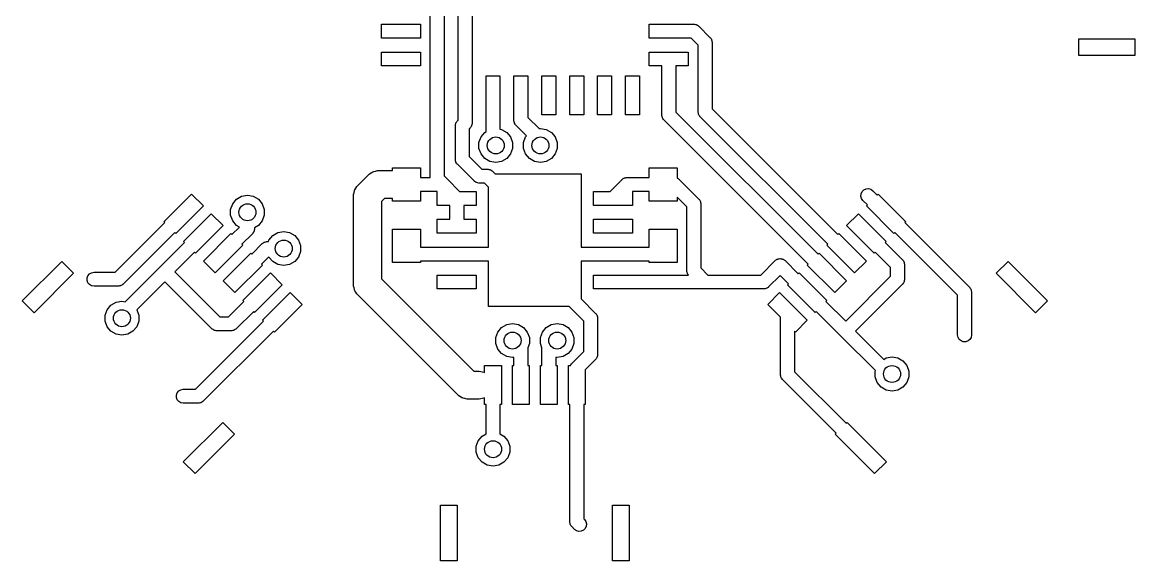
# Model space of a CAD drawing. Extents: x 80.2 to 131.1, y -111.7 to -88.6.
# Drawn here: x 90.81 to 110.75, y -110.75 to -101.09 of the extents above; entities that cross this region are included whole.
import ezdxf

# ---------------------------------------------------------------- set-up
doc = ezdxf.new("R2010")
doc.units = 0
doc.header["$MEASUREMENT"] = 0
doc.layers.add('BLACK', color=7, linetype='CONTINUOUS')

msp = doc.modelspace()

# ---------------------------------------------------------------- linework, layer by layer
at = {"layer": 'Black'}
for p, q in [((98.125, -102.05), (98.125, -100.05)), ((98.375, -100.102), (98.375, -102.05)), ((98.625, -102.05), (98.625, -100.25)), ((98.875, -100.302), (98.875, -102.05)), ((97.25, -101.375), (97.25, -101.125)), ((97.25, -101.125), (97.95, -101.125)), ((97.95, -101.125), (97.95, -101.375)), ((102.05, -101.125), (102.75, -101.125)), ((102.05, -101.375), (102.05, -101.125)), ((102.75, -101.125), (102.85, -101.125)), ((102.85, -101.125), (102.855, -101.126)), ((102.855, -101.126), (102.861, -101.125)), ((102.861, -101.125), (102.877, -101.13)), ((102.877, -101.13), (102.893, -101.133)), ((102.893, -101.133), (102.898, -101.135)), ((102.898, -101.135), (102.903, -101.137)), ((102.903, -101.137), (102.916, -101.146)), ((102.916, -101.146), (102.93, -101.154)), ((102.93, -101.154), (102.934, -101.158)), ((102.934, -101.158), (102.938, -101.162)), ((102.938, -101.162), (103.138, -101.362)), ((97.95, -101.375), (97.25, -101.375)), ((102.4, -101.375), (102.05, -101.375)), ((102.75, -101.375), (102.4, -101.375)), ((102.798, -101.375), (102.75, -101.375)), ((102.925, -101.502), (102.798, -101.375)), ((103.138, -101.362), (103.142, -101.366)), ((103.142, -101.366), (103.146, -101.37)), ((103.146, -101.37), (103.154, -101.384)), ((103.154, -101.384), (103.163, -101.397)), ((103.163, -101.397), (103.165, -101.402)), ((103.165, -101.402), (103.167, -101.407)), ((103.167, -101.407), (103.17, -101.423)), ((103.17, -101.423), (103.175, -101.439)), ((103.175, -101.439), (103.174, -101.445)), ((103.174, -101.445), (103.175, -101.45)), ((103.175, -101.45), (103.175, -102.645)), ((109.75, -101.69), (109.75, -101.39)), ((109.75, -101.39), (110.75, -101.39)), ((110.75, -101.39), (110.75, -101.69)), ((97.25, -101.875), (97.25, -101.625)), ((97.25, -101.625), (97.95, -101.625)), ((97.95, -101.625), (97.95, -101.875)), ((102.05, -101.875), (102.05, -101.625)), ((102.05, -101.625), (102.75, -101.625)), ((102.75, -101.625), (102.75, -101.875)), ((102.925, -102.696), (102.925, -101.502)), ((110.75, -101.69), (109.75, -101.69)), ((97.95, -101.875), (97.25, -101.875)), ((98.125, -102.4), (98.125, -102.05)), ((98.375, -102.05), (98.375, -102.75)), ((98.625, -102.4), (98.625, -102.05)), ((98.875, -102.05), (98.875, -102.75)), ((99.125, -102.4), (99.125, -102.05)), ((99.125, -102.05), (99.375, -102.05)), ((99.375, -102.05), (99.375, -102.75)), ((99.625, -102.4), (99.625, -102.05)), ((99.625, -102.05), (99.875, -102.05)), ((99.875, -102.05), (99.875, -102.75)), ((100.125, -102.75), (100.125, -102.05)), ((100.125, -102.05), (100.375, -102.05)), ((100.375, -102.05), (100.375, -102.75)), ((100.625, -102.75), (100.625, -102.05)), ((100.625, -102.05), (100.875, -102.05)), ((100.875, -102.05), (100.875, -102.75)), ((101.125, -102.75), (101.125, -102.05)), ((101.125, -102.05), (101.375, -102.05)), ((101.375, -102.05), (101.375, -102.75)), ((101.625, -102.75), (101.625, -102.05)), ((101.625, -102.05), (101.875, -102.05)), ((101.875, -102.05), (101.875, -102.75)), ((102.275, -101.875), (102.05, -101.875)), ((102.275, -102.754), (102.275, -101.875)), ((102.75, -101.875), (102.525, -101.875)), ((102.525, -101.875), (102.525, -102.702)), ((98.125, -103.875), (98.125, -102.4)), ((98.625, -102.848), (98.625, -102.4)), ((99.125, -103.053), (99.125, -102.4)), ((99.625, -102.85), (99.625, -102.4)), ((103.175, -102.645), (105.428, -104.897)), ((98.375, -102.75), (98.375, -103.848)), ((98.6042, -102.87), (98.6085, -102.866)), ((98.6085, -102.866), (98.6116, -102.862)), ((98.6116, -102.862), (98.625, -102.848)), ((98.875, -102.75), (98.875, -102.9)), ((99.375, -102.75), (99.375, -103.007)), ((99.626, -102.855), (99.625, -102.85)), ((99.6255, -102.861), (99.626, -102.855)), ((99.6297, -102.877), (99.6255, -102.861)), ((99.875, -102.75), (99.875, -102.798)), ((99.875, -102.798), (100.075, -102.998)), ((100.375, -102.75), (100.125, -102.75)), ((100.875, -102.75), (100.625, -102.75)), ((101.375, -102.75), (101.125, -102.75)), ((101.875, -102.75), (101.625, -102.75)), ((102.276, -102.759), (102.275, -102.754)), ((102.275, -102.764), (102.276, -102.759)), ((102.28, -102.78), (102.275, -102.764)), ((102.283, -102.796), (102.28, -102.78)), ((102.285, -102.801), (102.283, -102.796)), ((102.287, -102.806), (102.285, -102.801)), ((102.296, -102.82), (102.287, -102.806)), ((102.304, -102.834), (102.296, -102.82)), ((102.308, -102.837), (102.304, -102.834)), ((102.312, -102.842), (102.308, -102.837)), ((104.897, -105.428), (102.312, -102.842)), ((102.525, -102.702), (105.074, -105.251)), ((102.926, -102.702), (102.925, -102.696)), ((102.925, -102.707), (102.926, -102.702)), ((102.93, -102.723), (102.925, -102.707)), ((102.933, -102.739), (102.93, -102.723)), ((102.935, -102.744), (102.933, -102.739)), ((102.937, -102.749), (102.935, -102.744)), ((102.946, -102.763), (102.937, -102.749)), ((102.954, -102.777), (102.946, -102.763)), ((102.958, -102.78), (102.954, -102.777)), ((102.962, -102.785), (102.958, -102.78)), ((105.251, -105.074), (102.962, -102.785)), ((98.575, -102.95), (98.576, -102.945)), ((98.575, -103.55), (98.575, -102.95)), ((98.5755, -102.939), (98.5797, -102.923)), ((98.576, -102.945), (98.5755, -102.939)), ((98.5797, -102.923), (98.5825, -102.907)), ((98.5825, -102.907), (98.5853, -102.902)), ((98.5853, -102.902), (98.5867, -102.897)), ((98.5867, -102.897), (98.5961, -102.884)), ((98.5961, -102.884), (98.6042, -102.87)), ((98.8384, -102.988), (98.825, -103.002)), ((98.825, -103.002), (98.825, -103.498)), ((98.8415, -102.984), (98.8384, -102.988)), ((98.8458, -102.98), (98.8415, -102.984)), ((98.8539, -102.966), (98.8458, -102.98)), ((98.8633, -102.953), (98.8539, -102.966)), ((98.8647, -102.948), (98.8633, -102.953)), ((98.8675, -102.943), (98.8647, -102.948)), ((98.8703, -102.927), (98.8675, -102.943)), ((98.8745, -102.911), (98.8703, -102.927)), ((98.875, -102.9), (98.874, -102.905)), ((98.874, -102.905), (98.8745, -102.911)), ((99.035, -103.147), (99.1033, -103.066)), ((99.1033, -103.066), (99.125, -103.053)), ((99.375, -103.007), (99.4046, -103.012)), ((99.4046, -103.012), (99.4967, -103.066)), ((99.4967, -103.066), (99.565, -103.147)), ((99.6325, -102.893), (99.6297, -102.877)), ((99.6353, -102.898), (99.6325, -102.893)), ((99.6367, -102.903), (99.6353, -102.898)), ((99.6461, -102.916), (99.6367, -102.903)), ((99.6542, -102.93), (99.6461, -102.916)), ((99.6585, -102.934), (99.6542, -102.93)), ((99.6616, -102.938), (99.6585, -102.934)), ((99.8511, -103.128), (99.6616, -102.938)), ((100.075, -102.998), (100.1, -102.994)), ((100.1, -102.994), (100.205, -103.012)), ((100.205, -103.012), (100.297, -103.066)), ((100.297, -103.066), (100.365, -103.147)), ((98.9987, -103.247), (99.035, -103.147)), ((98.9987, -103.353), (98.9987, -103.247)), ((99.565, -103.147), (99.6013, -103.247)), ((99.6013, -103.247), (99.6013, -103.353)), ((99.7987, -103.247), (99.835, -103.147)), ((99.7987, -103.353), (99.7987, -103.247)), ((99.835, -103.147), (99.8511, -103.128)), ((100.365, -103.147), (100.401, -103.247)), ((100.401, -103.247), (100.401, -103.353)), ((99.035, -103.453), (98.9987, -103.353)), ((99.1033, -103.534), (99.035, -103.453)), ((99.565, -103.453), (99.4967, -103.534)), ((99.6013, -103.353), (99.565, -103.453)), ((99.835, -103.453), (99.7987, -103.353)), ((99.9033, -103.534), (99.835, -103.453)), ((100.365, -103.453), (100.297, -103.534)), ((100.401, -103.353), (100.365, -103.453)), ((98.576, -103.555), (98.575, -103.55)), ((98.5755, -103.561), (98.576, -103.555)), ((98.5797, -103.577), (98.5755, -103.561)), ((98.5825, -103.593), (98.5797, -103.577)), ((98.5853, -103.598), (98.5825, -103.593)), ((98.5867, -103.603), (98.5853, -103.598)), ((98.5961, -103.616), (98.5867, -103.603)), ((98.6042, -103.63), (98.5961, -103.616)), ((98.6085, -103.634), (98.6042, -103.63)), ((98.6116, -103.638), (98.6085, -103.634)), ((98.9116, -103.938), (98.6116, -103.638)), ((98.825, -103.498), (99.0518, -103.725)), ((99.1954, -103.588), (99.1033, -103.534)), ((99.3, -103.606), (99.1954, -103.588)), ((99.4046, -103.588), (99.3, -103.606)), ((99.4967, -103.534), (99.4046, -103.588)), ((99.9954, -103.588), (99.9033, -103.534)), ((100.1, -103.606), (99.9954, -103.588)), ((100.205, -103.588), (100.1, -103.606)), ((100.297, -103.534), (100.205, -103.588)), ((96.8232, -104.023), (97.0232, -103.823)), ((97.0232, -103.823), (97.0322, -103.817)), ((97.0322, -103.817), (97.0393, -103.808)), ((97.0393, -103.808), (97.0676, -103.792)), ((97.0676, -103.792), (97.0943, -103.773)), ((97.0943, -103.773), (97.105, -103.771)), ((97.105, -103.771), (97.1145, -103.765)), ((97.1145, -103.765), (97.1467, -103.759)), ((97.1467, -103.759), (97.1782, -103.751)), ((97.1782, -103.751), (97.1892, -103.752)), ((97.1892, -103.752), (97.2, -103.75)), ((97.2, -103.75), (97.45, -103.75)), ((97.45, -103.75), (97.45, -103.7)), ((97.45, -103.7), (97.95, -103.7)), ((97.95, -103.7), (97.95, -103.875)), ((98.375, -103.848), (98.4384, -103.912)), ((99.0518, -103.725), (99.15, -103.725)), ((99.15, -103.725), (99.1554, -103.726)), ((99.1554, -103.726), (99.1609, -103.725)), ((99.1609, -103.725), (99.1767, -103.73)), ((99.1767, -103.73), (99.1928, -103.733)), ((99.1928, -103.733), (99.1975, -103.735)), ((99.1975, -103.735), (99.2028, -103.737)), ((99.2028, -103.737), (99.2162, -103.746)), ((99.2162, -103.746), (99.2303, -103.754)), ((99.2303, -103.754), (99.2339, -103.758)), ((99.2339, -103.758), (99.2384, -103.762)), ((99.2384, -103.762), (99.2868, -103.81)), ((99.2868, -103.81), (100, -103.81)), ((100, -103.81), (100.83, -103.81)), ((100.83, -103.81), (100.83, -105)), ((102.05, -103.875), (102.05, -103.7)), ((102.05, -103.7), (102.55, -103.7)), ((102.55, -103.7), (102.55, -103.886)), ((96.7922, -104.068), (96.8085, -104.039)), ((96.8085, -104.039), (96.8169, -104.032)), ((96.8169, -104.032), (96.8232, -104.023)), ((97.95, -103.875), (98.125, -103.875)), ((98.4384, -103.912), (98.4384, -103.912)), ((98.4384, -103.912), (98.6518, -104.125)), ((98.9161, -103.942), (98.9116, -103.938)), ((98.9197, -103.946), (98.9161, -103.942)), ((98.9338, -103.954), (98.9197, -103.946)), ((98.9472, -103.963), (98.9338, -103.954)), ((98.9525, -103.965), (98.9472, -103.963)), ((98.9572, -103.967), (98.9525, -103.965)), ((98.9733, -103.97), (98.9572, -103.967)), ((98.9891, -103.975), (98.9733, -103.97)), ((98.9946, -103.974), (98.9891, -103.975)), ((99, -103.975), (98.9946, -103.974)), ((99.0982, -103.975), (99, -103.975)), ((99.17, -104.047), (99.0982, -103.975)), ((99.17, -105), (99.17, -104.047)), ((101.348, -104.125), (101.562, -103.912)), ((101.562, -103.912), (101.566, -103.908)), ((101.566, -103.908), (101.57, -103.904)), ((101.57, -103.904), (101.584, -103.896)), ((101.584, -103.896), (101.597, -103.887)), ((101.597, -103.887), (101.602, -103.885)), ((101.602, -103.885), (101.607, -103.883)), ((101.607, -103.883), (101.623, -103.88)), ((101.623, -103.88), (101.639, -103.875)), ((101.639, -103.875), (101.645, -103.876)), ((101.645, -103.876), (101.65, -103.875)), ((101.65, -103.875), (102.05, -103.875)), ((102.55, -103.886), (102.553, -103.887)), ((102.553, -103.887), (102.566, -103.896)), ((102.566, -103.896), (102.58, -103.904)), ((102.58, -103.904), (102.584, -103.908)), ((102.584, -103.908), (102.588, -103.912)), ((102.588, -103.912), (102.938, -104.262)), ((93.3525, -104.668), (93.8475, -104.173)), ((93.8475, -104.173), (94.0596, -104.385)), ((94.6533, -104.266), (94.7454, -104.212)), ((94.7454, -104.212), (94.85, -104.194)), ((94.85, -104.194), (94.9546, -104.212)), ((94.9546, -104.212), (95.0467, -104.266)), ((96.75, -104.2), (96.7519, -104.189)), ((96.75, -105.8), (96.75, -104.2)), ((96.751, -104.178), (96.7594, -104.147)), ((96.7519, -104.189), (96.751, -104.178)), ((96.7594, -104.147), (96.7651, -104.114)), ((96.7651, -104.114), (96.7706, -104.105)), ((96.7706, -104.105), (96.7734, -104.094)), ((96.7734, -104.094), (96.7922, -104.068)), ((97.3036, -104.25), (97.25, -104.304)), ((97.45, -104.25), (97.3036, -104.25)), ((97.45, -104.3), (97.45, -104.25)), ((98.25, -104.125), (97.95, -104.125)), ((97.95, -104.125), (97.95, -104.3)), ((98.25, -104.375), (98.25, -104.125)), ((98.6518, -104.125), (98.95, -104.125)), ((98.95, -104.125), (98.95, -104.375)), ((101.05, -104.375), (101.05, -104.125)), ((101.05, -104.125), (101.348, -104.125)), ((102.05, -104.125), (101.75, -104.125)), ((101.75, -104.125), (101.75, -104.375)), ((102.05, -104.3), (102.05, -104.125)), ((102.725, -104.402), (102.55, -104.227)), ((102.55, -104.227), (102.55, -104.3)), ((102.938, -104.262), (102.942, -104.266)), ((105.843, -104.211), (105.847, -104.168)), ((105.854, -104.253), (105.843, -104.211)), ((105.847, -104.168), (105.865, -104.128)), ((105.879, -104.288), (105.854, -104.253)), ((105.865, -104.128), (105.896, -104.098)), ((105.896, -104.098), (105.935, -104.079)), ((105.935, -104.079), (105.979, -104.075)), ((105.979, -104.075), (106.021, -104.087)), ((106.021, -104.087), (106.056, -104.112)), ((106.056, -104.112), (106.135, -104.19)), ((106.135, -104.19), (106.153, -104.173)), ((106.153, -104.173), (106.647, -104.668)), ((94.0596, -104.385), (93.5646, -104.88)), ((94.5487, -104.447), (94.585, -104.347)), ((94.5487, -104.553), (94.5487, -104.447)), ((94.585, -104.347), (94.6533, -104.266)), ((95.0467, -104.266), (95.115, -104.347)), ((95.115, -104.347), (95.1513, -104.447)), ((95.1513, -104.447), (95.1513, -104.553)), ((97.25, -104.304), (97.25, -105.696)), ((97.95, -104.3), (97.45, -104.3)), ((98.475, -104.375), (98.25, -104.375)), ((98.475, -104.625), (98.475, -104.375)), ((98.95, -104.375), (98.725, -104.375)), ((98.725, -104.375), (98.725, -104.625)), ((101.75, -104.375), (101.05, -104.375)), ((102.55, -104.3), (102.05, -104.3)), ((102.725, -105.55), (102.725, -104.402)), ((102.942, -104.266), (102.946, -104.27)), ((102.946, -104.27), (102.954, -104.284)), ((102.954, -104.284), (102.963, -104.297)), ((102.963, -104.297), (102.965, -104.302)), ((102.965, -104.302), (102.967, -104.307)), ((102.967, -104.307), (102.97, -104.323)), ((102.97, -104.323), (102.975, -104.339)), ((102.975, -104.339), (102.974, -104.345)), ((102.974, -104.345), (102.975, -104.35)), ((102.975, -104.35), (102.975, -105.498)), ((105.958, -104.367), (105.879, -104.288)), ((105.94, -104.385), (105.958, -104.367)), ((106.435, -104.88), (105.94, -104.385)), ((93.7061, -105.021), (94.201, -104.526)), ((94.201, -104.526), (94.4132, -104.738)), ((94.585, -104.653), (94.5487, -104.553)), ((94.6533, -104.734), (94.585, -104.653)), ((95.115, -104.653), (95.0467, -104.734)), ((95.1513, -104.553), (95.115, -104.653)), ((98.25, -104.875), (98.25, -104.625)), ((98.25, -104.625), (98.475, -104.625)), ((98.725, -104.625), (98.95, -104.625)), ((98.95, -104.625), (98.95, -104.875)), ((101.05, -104.875), (101.05, -104.625)), ((101.05, -104.625), (101.75, -104.625)), ((101.75, -104.625), (101.75, -104.875)), ((105.587, -104.738), (105.799, -104.526)), ((105.799, -104.526), (106.294, -105.021)), ((92.4805, -105.575), (93.3702, -104.685)), ((93.547, -104.862), (92.6206, -105.788)), ((93.3702, -104.685), (93.3525, -104.668)), ((93.5646, -104.88), (93.547, -104.862)), ((94.4132, -104.738), (93.9182, -105.233)), ((94.5723, -104.897), (94.7053, -104.764)), ((94.7053, -104.764), (94.6533, -104.734)), ((94.9539, -104.863), (94.9458, -104.877)), ((94.9633, -104.849), (94.9539, -104.863)), ((94.9647, -104.844), (94.9633, -104.849)), ((94.9675, -104.839), (94.9647, -104.844)), ((94.9703, -104.823), (94.9675, -104.839)), ((94.9745, -104.807), (94.9703, -104.823)), ((94.975, -104.796), (94.974, -104.802)), ((94.974, -104.802), (94.9745, -104.807)), ((95.0467, -104.734), (94.975, -104.776)), ((94.975, -104.776), (94.975, -104.796)), ((95.3033, -104.916), (95.3954, -104.862)), ((95.3954, -104.862), (95.5, -104.844)), ((95.5, -104.844), (95.6046, -104.862)), ((95.6046, -104.862), (95.6967, -104.916)), ((97.45, -105.4), (97.45, -104.8)), ((97.45, -104.8), (97.95, -104.8)), ((97.95, -104.8), (97.95, -105.125)), ((102.05, -105.125), (102.05, -104.8)), ((102.05, -104.8), (102.55, -104.8)), ((102.55, -104.8), (102.55, -105.4)), ((106.082, -105.233), (105.587, -104.738)), ((106.453, -104.862), (106.435, -104.88)), ((107.575, -105.984), (106.453, -104.862)), ((106.647, -104.668), (106.63, -104.685)), ((106.63, -104.685), (107.788, -105.844)), ((93.2813, -105.481), (93.7237, -105.039)), ((93.7237, -105.039), (93.7061, -105.021)), ((94.0596, -105.375), (94.5546, -104.88)), ((94.5546, -104.88), (94.5723, -104.897)), ((94.9384, -104.885), (94.749, -105.074)), ((94.9258, -105.251), (95.1152, -105.062)), ((94.9415, -104.88), (94.9384, -104.885)), ((94.9458, -104.877), (94.9415, -104.88)), ((95.1152, -105.062), (95.1197, -105.058)), ((95.1197, -105.058), (95.1232, -105.054)), ((95.1232, -105.054), (95.1373, -105.046)), ((95.1373, -105.046), (95.1507, -105.037)), ((95.1507, -105.037), (95.156, -105.035)), ((95.156, -105.035), (95.1608, -105.033)), ((95.1608, -105.033), (95.1769, -105.03)), ((95.1769, -105.03), (95.1927, -105.025)), ((95.1927, -105.025), (95.1981, -105.026)), ((95.1981, -105.026), (95.2036, -105.025)), ((95.2036, -105.025), (95.2248, -105.025)), ((95.2248, -105.025), (95.235, -104.997)), ((95.235, -104.997), (95.3033, -104.916)), ((95.6967, -104.916), (95.765, -104.997)), ((95.765, -104.997), (95.8013, -105.097)), ((98.95, -104.875), (98.25, -104.875)), ((99.17, -105.125), (99.17, -105)), ((100.83, -105), (100.83, -105.125)), ((101.75, -104.875), (101.05, -104.875)), ((105.428, -104.897), (105.445, -104.88)), ((105.445, -104.88), (105.94, -105.375)), ((106.294, -105.021), (106.276, -105.039)), ((106.276, -105.039), (106.588, -105.351)), ((93.9005, -105.216), (93.5464, -105.57)), ((93.9182, -105.233), (93.9005, -105.216)), ((94.7667, -105.092), (94.2718, -105.587)), ((94.4132, -105.728), (94.9081, -105.233)), ((94.749, -105.074), (94.7667, -105.092)), ((94.9081, -105.233), (94.9258, -105.251)), ((95.8013, -105.203), (95.765, -105.303)), ((95.8013, -105.097), (95.8013, -105.203)), ((97.95, -105.125), (98.6, -105.125)), ((98.6, -105.125), (98.95, -105.125)), ((98.95, -105.125), (99.17, -105.125)), ((100.83, -105.125), (101.4, -105.125)), ((101.4, -105.125), (101.75, -105.125)), ((101.75, -105.125), (102.05, -105.125)), ((105.074, -105.251), (105.092, -105.233)), ((105.092, -105.233), (105.587, -105.728)), ((105.233, -105.092), (105.251, -105.074)), ((105.728, -105.587), (105.233, -105.092)), ((106.099, -105.216), (106.082, -105.233)), ((106.375, -105.491), (106.099, -105.216)), ((90.814, -106.089), (91.5211, -105.382)), ((91.5211, -105.382), (91.7332, -105.594)), ((94.2718, -105.587), (94.0596, -105.375)), ((95.1203, -105.445), (94.6253, -105.94)), ((95.233, -105.297), (95.1026, -105.428)), ((95.1026, -105.428), (95.1203, -105.445)), ((95.235, -105.303), (95.233, -105.297)), ((95.3033, -105.384), (95.235, -105.303)), ((95.3954, -105.438), (95.3033, -105.384)), ((95.5, -105.456), (95.3954, -105.438)), ((95.6046, -105.438), (95.5, -105.456)), ((95.6967, -105.384), (95.6046, -105.438)), ((95.765, -105.303), (95.6967, -105.384)), ((97.95, -105.4), (97.45, -105.4)), ((98.25, -105.375), (97.95, -105.375)), ((97.95, -105.375), (97.95, -105.4)), ((98.6, -105.375), (98.25, -105.375)), ((99.17, -105.375), (98.6, -105.375)), ((99.17, -106.19), (99.17, -105.375)), ((101.05, -105.375), (100.83, -105.375)), ((100.83, -105.375), (100.83, -106.053)), ((101.4, -105.375), (101.05, -105.375)), ((101.75, -105.375), (101.4, -105.375)), ((102.05, -105.375), (101.75, -105.375)), ((102.05, -105.4), (102.05, -105.375)), ((102.55, -105.4), (102.05, -105.4)), ((104.048, -105.625), (104.306, -105.367)), ((104.306, -105.367), (104.315, -105.361)), ((104.315, -105.361), (104.323, -105.353)), ((104.323, -105.353), (104.333, -105.348)), ((104.333, -105.348), (104.342, -105.342)), ((104.342, -105.342), (104.352, -105.339)), ((104.352, -105.339), (104.362, -105.335)), ((104.362, -105.335), (104.373, -105.334)), ((104.373, -105.334), (104.384, -105.331)), ((104.384, -105.331), (104.395, -105.332)), ((104.395, -105.332), (104.406, -105.331)), ((104.406, -105.331), (104.416, -105.334)), ((104.416, -105.334), (104.427, -105.335)), ((104.427, -105.335), (104.437, -105.339)), ((104.437, -105.339), (104.447, -105.342)), ((104.447, -105.342), (104.456, -105.348)), ((104.456, -105.348), (104.466, -105.353)), ((104.466, -105.353), (104.474, -105.361)), ((104.474, -105.361), (104.483, -105.367)), ((104.483, -105.367), (104.721, -105.605)), ((104.88, -105.445), (104.897, -105.428)), ((105.375, -105.94), (104.88, -105.445)), ((105.94, -105.375), (105.728, -105.587)), ((106.588, -105.351), (106.592, -105.355)), ((106.592, -105.355), (106.596, -105.359)), ((106.596, -105.359), (106.604, -105.373)), ((106.604, -105.373), (106.613, -105.387)), ((106.613, -105.387), (106.615, -105.392)), ((106.615, -105.392), (106.617, -105.397)), ((106.617, -105.397), (106.62, -105.413)), ((106.62, -105.413), (106.625, -105.428)), ((106.625, -105.428), (106.624, -105.434)), ((106.624, -105.434), (106.625, -105.439)), ((106.625, -105.439), (106.625, -105.7)), ((108.267, -105.594), (108.479, -105.382)), ((108.479, -105.382), (109.186, -106.089)), ((91.7332, -105.594), (91.0261, -106.301)), ((91.9769, -105.678), (91.9917, -105.637)), ((91.9917, -105.637), (92.0197, -105.604)), ((92.0197, -105.604), (92.0572, -105.583)), ((92.0572, -105.583), (92.1, -105.575)), ((92.1, -105.575), (92.4805, -105.575)), ((92.6583, -106.104), (93.2813, -105.481)), ((93.2813, -105.481), (93.2813, -105.481)), ((93.5464, -105.57), (94.3518, -106.375)), ((94.7667, -106.082), (95.2617, -105.587)), ((95.2617, -105.587), (95.4738, -105.799)), ((98.25, -105.875), (98.25, -105.625)), ((98.25, -105.625), (98.95, -105.625)), ((98.95, -105.625), (98.95, -105.875)), ((101.05, -105.875), (101.05, -105.625)), ((101.05, -105.625), (101.75, -105.625)), ((101.75, -105.625), (102.751, -105.625)), ((102.726, -105.555), (102.725, -105.55)), ((102.725, -105.561), (102.726, -105.555)), ((102.73, -105.577), (102.725, -105.561)), ((102.733, -105.593), (102.73, -105.577)), ((102.735, -105.598), (102.733, -105.593)), ((102.737, -105.603), (102.735, -105.598)), ((102.746, -105.616), (102.737, -105.603)), ((102.751, -105.625), (102.746, -105.616)), ((102.975, -105.498), (103.102, -105.625)), ((103.102, -105.625), (104.048, -105.625)), ((104.395, -105.632), (104.188, -105.838)), ((104.544, -105.781), (104.395, -105.632)), ((104.721, -105.605), (104.738, -105.587)), ((104.738, -105.587), (105.233, -106.082)), ((105.57, -106.454), (106.375, -105.648)), ((106.375, -105.648), (106.375, -105.491)), ((108.974, -106.301), (108.267, -105.594)), ((91.9769, -105.722), (91.9769, -105.678)), ((91.9917, -105.762), (91.9769, -105.722)), ((92.0197, -105.796), (91.9917, -105.762)), ((92.0572, -105.817), (92.0197, -105.796)), ((92.1, -105.825), (92.0572, -105.817)), ((92.5322, -105.825), (92.1, -105.825)), ((92.5376, -105.824), (92.5322, -105.825)), ((92.5431, -105.825), (92.5376, -105.824)), ((92.5589, -105.82), (92.5431, -105.825)), ((92.575, -105.817), (92.5589, -105.82)), ((92.5797, -105.815), (92.575, -105.817)), ((92.5851, -105.813), (92.5797, -105.815)), ((92.5984, -105.804), (92.5851, -105.813)), ((92.6126, -105.796), (92.5984, -105.804)), ((92.6161, -105.792), (92.6126, -105.796)), ((92.6206, -105.788), (92.6161, -105.792)), ((93.3697, -105.746), (92.8661, -106.25)), ((94.2116, -106.588), (93.3697, -105.746)), ((94.6253, -105.94), (94.4132, -105.728)), ((95.4738, -105.799), (94.9789, -106.294)), ((96.7519, -105.811), (96.75, -105.8)), ((96.751, -105.822), (96.7519, -105.811)), ((96.7594, -105.853), (96.751, -105.822)), ((96.7651, -105.886), (96.7594, -105.853)), ((97.25, -105.696), (98.9036, -107.35)), ((104.166, -105.854), (104.153, -105.863)), ((104.18, -105.846), (104.166, -105.854)), ((104.184, -105.842), (104.18, -105.846)), ((104.188, -105.838), (104.184, -105.842)), ((104.526, -105.799), (104.544, -105.781)), ((105.021, -106.294), (104.526, -105.799)), ((105.587, -105.728), (105.375, -105.94)), ((106.588, -105.788), (105.746, -106.63)), ((106.592, -105.784), (106.588, -105.788)), ((106.596, -105.78), (106.592, -105.784)), ((106.604, -105.766), (106.596, -105.78)), ((106.613, -105.753), (106.604, -105.766)), ((106.615, -105.748), (106.613, -105.753)), ((106.617, -105.743), (106.615, -105.748)), ((106.62, -105.727), (106.617, -105.743)), ((106.625, -105.711), (106.62, -105.727)), ((106.625, -105.7), (106.624, -105.705)), ((106.624, -105.705), (106.625, -105.711)), ((107.788, -105.844), (107.792, -105.848)), ((107.792, -105.848), (107.796, -105.852)), ((107.796, -105.852), (107.804, -105.866)), ((95.1203, -106.435), (95.6153, -105.94)), ((95.6153, -105.94), (95.8274, -106.153)), ((96.7706, -105.895), (96.7651, -105.886)), ((96.7734, -105.906), (96.7706, -105.895)), ((96.7922, -105.932), (96.7734, -105.906)), ((96.8085, -105.961), (96.7922, -105.932)), ((96.8169, -105.968), (96.8085, -105.961)), ((96.8232, -105.977), (96.8169, -105.968)), ((98.6232, -107.777), (96.8232, -105.977)), ((98.95, -105.875), (98.25, -105.875)), ((100.83, -106.053), (101.088, -106.312)), ((101.4, -105.875), (101.05, -105.875)), ((101.75, -105.875), (101.4, -105.875)), ((103.05, -105.875), (101.75, -105.875)), ((104.1, -105.875), (103.05, -105.875)), ((104.105, -105.874), (104.1, -105.875)), ((104.111, -105.875), (104.105, -105.874)), ((104.127, -105.87), (104.111, -105.875)), ((104.143, -105.867), (104.127, -105.87)), ((104.148, -105.865), (104.143, -105.867)), ((104.153, -105.863), (104.148, -105.865)), ((104.173, -106.153), (104.385, -105.94)), ((104.385, -105.94), (104.88, -106.435)), ((107.575, -106.7), (107.575, -105.984)), ((107.804, -105.866), (107.813, -105.879)), ((107.813, -105.879), (107.815, -105.885)), ((107.815, -105.885), (107.817, -105.889)), ((107.817, -105.889), (107.82, -105.906)), ((107.82, -105.906), (107.825, -105.921)), ((107.825, -105.921), (107.824, -105.927)), ((107.824, -105.927), (107.825, -105.932)), ((107.825, -105.932), (107.825, -106.7)), ((91.0261, -106.301), (90.814, -106.089)), ((92.2987, -106.347), (92.335, -106.247)), ((92.335, -106.247), (92.4033, -106.166)), ((92.4033, -106.166), (92.4954, -106.112)), ((92.4954, -106.112), (92.6, -106.094)), ((92.6, -106.094), (92.6583, -106.104)), ((92.8661, -106.25), (92.9013, -106.347)), ((94.5089, -106.375), (94.7844, -106.099)), ((94.7844, -106.099), (94.7667, -106.082)), ((95.8274, -106.153), (95.3324, -106.647)), ((100, -106.19), (99.17, -106.19)), ((100.613, -106.19), (100, -106.19)), ((100.875, -106.452), (100.613, -106.19)), ((104.401, -106.381), (104.173, -106.153)), ((105.233, -106.082), (105.216, -106.099)), ((105.216, -106.099), (105.57, -106.454)), ((109.186, -106.089), (108.974, -106.301)), ((92.2987, -106.453), (92.2987, -106.347)), ((92.335, -106.553), (92.2987, -106.453)), ((92.9013, -106.453), (92.865, -106.553)), ((92.9013, -106.347), (92.9013, -106.453)), ((93.916, -107.675), (95.138, -106.453)), ((94.3518, -106.375), (94.5089, -106.375)), ((94.9612, -106.276), (94.649, -106.588)), ((94.9789, -106.294), (94.9612, -106.276)), ((95.138, -106.453), (95.1203, -106.435)), ((100.875, -106.998), (100.875, -106.452)), ((101.088, -106.312), (101.092, -106.316)), ((101.092, -106.316), (101.096, -106.32)), ((101.096, -106.32), (101.104, -106.334)), ((101.104, -106.334), (101.113, -106.347)), ((101.113, -106.347), (101.115, -106.352)), ((101.115, -106.352), (101.117, -106.357)), ((101.117, -106.357), (101.12, -106.373)), ((101.12, -106.373), (101.125, -106.389)), ((101.125, -106.389), (101.124, -106.395)), ((101.124, -106.395), (101.125, -106.4)), ((101.125, -106.4), (101.125, -107.05)), ((104.401, -107.411), (104.401, -106.381)), ((104.88, -106.435), (104.668, -106.647)), ((105.039, -106.276), (105.021, -106.294)), ((105.481, -106.719), (105.039, -106.276)), ((92.4033, -106.634), (92.335, -106.553)), ((92.4954, -106.688), (92.4033, -106.634)), ((92.7967, -106.634), (92.7046, -106.688)), ((92.865, -106.553), (92.7967, -106.634)), ((95.3147, -106.63), (94.0562, -107.888)), ((94.2161, -106.592), (94.2116, -106.588)), ((94.2197, -106.596), (94.2161, -106.592)), ((94.2338, -106.604), (94.2197, -106.596)), ((94.2472, -106.613), (94.2338, -106.604)), ((94.2525, -106.615), (94.2472, -106.613)), ((94.2572, -106.617), (94.2525, -106.615)), ((94.2733, -106.62), (94.2572, -106.617)), ((94.2891, -106.625), (94.2733, -106.62)), ((94.2946, -106.624), (94.2891, -106.625)), ((94.3, -106.625), (94.2946, -106.624)), ((94.5607, -106.625), (94.3, -106.625)), ((94.5661, -106.624), (94.5607, -106.625)), ((94.5716, -106.625), (94.5661, -106.624)), ((94.5873, -106.62), (94.5716, -106.625)), ((94.6034, -106.617), (94.5873, -106.62)), ((94.6082, -106.615), (94.6034, -106.617)), ((94.6135, -106.613), (94.6082, -106.615)), ((94.6269, -106.604), (94.6135, -106.613)), ((94.641, -106.596), (94.6269, -106.604)), ((94.6445, -106.592), (94.641, -106.596)), ((94.649, -106.588), (94.6445, -106.592)), ((95.3324, -106.647), (95.3147, -106.63)), ((99.2987, -106.747), (99.335, -106.647)), ((99.335, -106.647), (99.4033, -106.566)), ((99.4033, -106.566), (99.4954, -106.512)), ((99.4954, -106.512), (99.6, -106.494)), ((99.6, -106.494), (99.7046, -106.512)), ((99.7046, -106.512), (99.7967, -106.566)), ((99.7967, -106.566), (99.865, -106.647)), ((99.865, -106.647), (99.9013, -106.747)), ((100.099, -106.747), (100.135, -106.647)), ((100.135, -106.647), (100.203, -106.566)), ((100.203, -106.566), (100.295, -106.512)), ((100.295, -106.512), (100.4, -106.494)), ((100.4, -106.494), (100.505, -106.512)), ((100.505, -106.512), (100.597, -106.566)), ((100.597, -106.566), (100.665, -106.647)), ((100.665, -106.647), (100.701, -106.747)), ((104.668, -106.647), (104.651, -106.631)), ((104.651, -106.631), (104.651, -107.359)), ((105.746, -106.63), (106.253, -107.137)), ((92.6, -106.706), (92.4954, -106.688)), ((92.7046, -106.688), (92.6, -106.706)), ((99.2987, -106.853), (99.2987, -106.747)), ((99.335, -106.953), (99.2987, -106.853)), ((99.9013, -106.853), (99.8726, -106.932)), ((99.9013, -106.747), (99.9013, -106.853)), ((100.099, -106.853), (100.099, -106.747)), ((100.127, -106.932), (100.099, -106.853)), ((100.701, -106.853), (100.665, -106.953)), ((100.701, -106.747), (100.701, -106.853)), ((106.102, -107.339), (105.481, -106.719)), ((105.481, -106.719), (105.481, -106.719)), ((107.583, -106.743), (107.575, -106.7)), ((107.604, -106.78), (107.583, -106.743)), ((107.637, -106.808), (107.604, -106.78)), ((107.678, -106.823), (107.637, -106.808)), ((107.722, -106.823), (107.678, -106.823)), ((107.762, -106.808), (107.722, -106.823)), ((107.796, -106.78), (107.762, -106.808)), ((107.817, -106.743), (107.796, -106.78)), ((107.825, -106.7), (107.817, -106.743)), ((99.4033, -107.034), (99.335, -106.953)), ((99.4954, -107.088), (99.4033, -107.034)), ((99.8726, -106.932), (99.8745, -106.939)), ((99.8745, -106.939), (99.874, -106.945)), ((99.874, -106.945), (99.875, -106.95)), ((99.875, -106.95), (99.875, -107.25)), ((100.125, -106.939), (100.127, -106.932)), ((100.126, -106.945), (100.125, -106.939)), ((100.125, -106.95), (100.126, -106.945)), ((100.125, -107.25), (100.125, -106.95)), ((100.597, -107.034), (100.505, -107.088)), ((100.665, -106.953), (100.597, -107.034)), ((100.662, -107.212), (100.875, -106.998)), ((101.125, -107.05), (101.124, -107.055)), ((101.124, -107.055), (101.125, -107.061)), ((99.1, -107.373), (99.1, -107.25)), ((99.1, -107.25), (99.4, -107.25)), ((99.4, -107.25), (99.4, -107.95)), ((99.6, -107.106), (99.4954, -107.088)), ((99.625, -107.102), (99.6, -107.106)), ((99.6, -107.95), (99.6, -107.25)), ((99.6, -107.25), (99.625, -107.25)), ((99.625, -107.25), (99.625, -107.102)), ((99.875, -107.25), (99.9, -107.25)), ((99.9, -107.25), (99.9, -107.95)), ((100.1, -107.95), (100.1, -107.25)), ((100.1, -107.25), (100.125, -107.25)), ((100.4, -107.106), (100.375, -107.102)), ((100.375, -107.102), (100.375, -107.25)), ((100.375, -107.25), (100.4, -107.25)), ((100.505, -107.088), (100.4, -107.106)), ((100.4, -107.25), (100.4, -107.95)), ((100.6, -107.95), (100.6, -107.25)), ((100.6, -107.25), (100.636, -107.25)), ((100.636, -107.25), (100.637, -107.247)), ((100.637, -107.247), (100.646, -107.234)), ((100.646, -107.234), (100.654, -107.22)), ((100.654, -107.22), (100.658, -107.216)), ((100.658, -107.216), (100.662, -107.212)), ((101.088, -107.138), (100.9, -107.327)), ((101.092, -107.134), (101.088, -107.138)), ((101.096, -107.13), (101.092, -107.134)), ((101.104, -107.116), (101.096, -107.13)), ((101.113, -107.103), (101.104, -107.116)), ((101.115, -107.098), (101.113, -107.103)), ((101.117, -107.093), (101.115, -107.098)), ((101.12, -107.077), (101.117, -107.093)), ((101.125, -107.061), (101.12, -107.077)), ((106.253, -107.137), (106.295, -107.112)), ((106.295, -107.112), (106.4, -107.094)), ((106.4, -107.094), (106.505, -107.112)), ((106.505, -107.112), (106.597, -107.166)), ((106.597, -107.166), (106.665, -107.247)), ((106.665, -107.247), (106.701, -107.347)), ((98.9036, -107.35), (99, -107.35)), ((99, -107.35), (99.0855, -107.365)), ((99.0855, -107.365), (99.1, -107.373)), ((100.9, -107.327), (100.9, -107.95)), ((104.402, -107.417), (104.401, -107.411)), ((104.402, -107.422), (104.402, -107.417)), ((104.406, -107.438), (104.402, -107.422)), ((104.409, -107.454), (104.406, -107.438)), ((104.411, -107.459), (104.409, -107.454)), ((104.651, -107.359), (105.576, -108.284)), ((106.099, -107.347), (106.102, -107.339)), ((106.099, -107.453), (106.099, -107.347)), ((106.135, -107.553), (106.099, -107.453)), ((106.701, -107.453), (106.665, -107.553)), ((106.701, -107.347), (106.701, -107.453)), ((104.413, -107.464), (104.411, -107.459)), ((104.422, -107.477), (104.413, -107.464)), ((104.43, -107.492), (104.422, -107.477)), ((104.435, -107.495), (104.43, -107.492)), ((104.438, -107.5), (104.435, -107.495)), ((105.399, -108.461), (104.438, -107.5)), ((106.203, -107.634), (106.135, -107.553)), ((106.295, -107.688), (106.203, -107.634)), ((106.597, -107.634), (106.505, -107.688)), ((106.665, -107.553), (106.597, -107.634)), ((93.5769, -107.778), (93.5917, -107.737)), ((93.5769, -107.822), (93.5769, -107.778)), ((93.5917, -107.862), (93.5769, -107.822)), ((93.5917, -107.737), (93.6197, -107.704)), ((93.6197, -107.704), (93.6572, -107.683)), ((93.6572, -107.683), (93.7, -107.675)), ((93.7, -107.675), (93.916, -107.675)), ((98.6322, -107.783), (98.6232, -107.777)), ((98.6393, -107.792), (98.6322, -107.783)), ((98.6676, -107.808), (98.6393, -107.792)), ((98.6943, -107.827), (98.6676, -107.808)), ((98.705, -107.829), (98.6943, -107.827)), ((98.7145, -107.835), (98.705, -107.829)), ((98.7467, -107.841), (98.7145, -107.835)), ((98.7782, -107.849), (98.7467, -107.841)), ((98.7892, -107.848), (98.7782, -107.849)), ((98.8, -107.85), (98.7892, -107.848)), ((99, -107.85), (98.8, -107.85)), ((99.0855, -107.835), (99, -107.85)), ((99.1, -107.827), (99.0855, -107.835)), ((99.1, -107.95), (99.1, -107.827)), ((106.4, -107.706), (106.295, -107.688)), ((106.505, -107.688), (106.4, -107.706)), ((93.6197, -107.896), (93.5917, -107.862)), ((93.6572, -107.917), (93.6197, -107.896)), ((93.7, -107.925), (93.6572, -107.917)), ((93.9678, -107.925), (93.7, -107.925)), ((93.9732, -107.924), (93.9678, -107.925)), ((93.9787, -107.925), (93.9732, -107.924)), ((93.9944, -107.92), (93.9787, -107.925)), ((94.0105, -107.917), (93.9944, -107.92)), ((94.0153, -107.915), (94.0105, -107.917)), ((94.0206, -107.913), (94.0153, -107.915)), ((94.034, -107.904), (94.0206, -107.913)), ((94.0481, -107.896), (94.034, -107.904)), ((94.0517, -107.892), (94.0481, -107.896)), ((94.0562, -107.888), (94.0517, -107.892)), ((99.125, -107.95), (99.1, -107.95)), ((99.125, -108.474), (99.125, -107.95)), ((99.4, -107.95), (99.375, -107.95)), ((99.375, -107.95), (99.375, -108.474)), ((99.9, -107.95), (99.6, -107.95)), ((100.4, -107.95), (100.1, -107.95)), ((100.625, -107.95), (100.6, -107.95)), ((100.625, -110.05), (100.625, -107.95)), ((100.9, -107.95), (100.875, -107.95)), ((100.875, -107.95), (100.875, -109.998)), ((93.699, -108.974), (94.4061, -108.267)), ((94.4061, -108.267), (94.6182, -108.479)), ((105.576, -108.284), (105.594, -108.267)), ((105.594, -108.267), (106.301, -108.974)), ((94.6182, -108.479), (93.9111, -109.186)), ((98.9487, -108.697), (98.985, -108.597)), ((98.985, -108.597), (99.0533, -108.516)), ((99.0533, -108.516), (99.125, -108.474)), ((99.375, -108.474), (99.4467, -108.516)), ((99.4467, -108.516), (99.515, -108.597)), ((99.515, -108.597), (99.5513, -108.697)), ((105.382, -108.479), (105.399, -108.461)), ((106.089, -109.186), (105.382, -108.479)), ((98.9487, -108.803), (98.9487, -108.697)), ((98.985, -108.903), (98.9487, -108.803)), ((99.5513, -108.803), (99.515, -108.903)), ((99.5513, -108.697), (99.5513, -108.803)), ((93.9111, -109.186), (93.699, -108.974)), ((99.0533, -108.984), (98.985, -108.903)), ((99.1454, -109.038), (99.0533, -108.984)), ((99.25, -109.056), (99.1454, -109.038)), ((99.3546, -109.038), (99.25, -109.056)), ((99.4467, -108.984), (99.3546, -109.038)), ((99.515, -108.903), (99.4467, -108.984)), ((106.301, -108.974), (106.089, -109.186)), ((98.31, -110.75), (98.31, -109.75)), ((98.31, -109.75), (98.61, -109.75)), ((98.61, -109.75), (98.61, -110.75)), ((101.39, -110.75), (101.39, -109.75)), ((101.39, -109.75), (101.69, -109.75)), ((101.69, -109.75), (101.69, -110.75)), ((100.875, -109.998), (100.888, -110.012)), ((100.888, -110.012), (100.913, -110.047)), ((100.626, -110.055), (100.625, -110.05)), ((100.625, -110.061), (100.626, -110.055)), ((100.63, -110.077), (100.625, -110.061)), ((100.633, -110.093), (100.63, -110.077)), ((100.635, -110.098), (100.633, -110.093)), ((100.637, -110.103), (100.635, -110.098)), ((100.646, -110.116), (100.637, -110.103)), ((100.654, -110.13), (100.646, -110.116)), ((100.658, -110.134), (100.654, -110.13)), ((100.662, -110.138), (100.658, -110.134)), ((100.712, -110.188), (100.662, -110.138)), ((100.747, -110.213), (100.712, -110.188)), ((100.789, -110.225), (100.747, -110.213)), ((100.832, -110.221), (100.789, -110.225)), ((100.872, -110.202), (100.832, -110.221)), ((100.902, -110.172), (100.872, -110.202)), ((100.921, -110.132), (100.902, -110.172)), ((100.913, -110.047), (100.925, -110.089)), ((100.925, -110.089), (100.921, -110.132)), ((98.61, -110.75), (98.31, -110.75)), ((101.69, -110.75), (101.39, -110.75))]:
    msp.add_line(p, q, dxfattribs=at)
for centre in [(99.3, -103.3), (100.1, -103.3), (94.85, -104.5), (95.5, -105.15), (92.6, -106.4), (99.6, -106.8), (100.4, -106.8), (106.4, -107.4), (99.25, -108.75)]:
    msp.add_circle(centre, 0.1524, dxfattribs=at)

doc.saveas('drawing.dxf')
